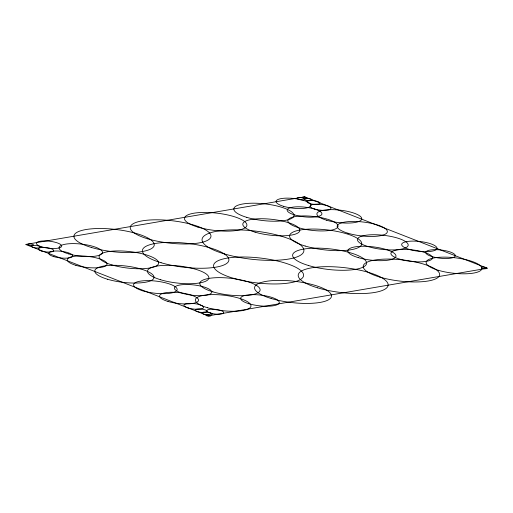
<?xml version="1.0" encoding="UTF-8"?>
<svg xmlns="http://www.w3.org/2000/svg" width="513" height="513" viewBox="0 0 513 513"><rect width="100%" height="100%" fill="white"/><g stroke="black" fill="none" stroke-linecap="round" stroke-linejoin="round"><path stroke-width="0.77" d="M304.639 196.857L25.65 244.457L208.361 315.854L487.35 268.254L304.639 196.857M29.023 245.252A2.918 0.808 6.5 0 0 33.563 245.124A2.918 0.808 6.5 0 0 29.427 243.893A2.918 0.808 6.5 0 0 29.023 245.252M167.988 301.445A19.629 5.444 6.5 0 0 198.518 300.586A19.629 5.444 6.5 0 0 170.701 292.275A19.629 5.444 6.5 0 0 167.988 301.445M143.005 290.89A21.918 6.079 6.5 0 0 177.094 289.928A21.918 6.079 6.5 0 0 146.032 280.649A21.918 6.079 6.5 0 0 143.005 290.89M204.277 314.405A5.124 1.424 6.5 0 0 212.247 314.18A5.124 1.424 6.5 0 0 204.988 312.007A5.124 1.424 6.5 0 0 204.277 314.405M482.611 268.389A2.822 0.782 6.5 0 0 486.997 268.267A2.822 0.782 6.5 0 0 483.002 267.074A2.822 0.782 6.5 0 0 482.611 268.389M303.311 198.101A2.302 0.641 6.5 0 0 306.889 198.005A2.302 0.641 6.5 0 0 303.625 197.03A2.302 0.641 6.5 0 0 303.311 198.101M306.088 200.192A3.822 1.058 6.5 0 0 312.026 200.025A3.822 1.058 6.5 0 0 306.614 198.409A3.822 1.058 6.5 0 0 306.088 200.192M41.636 251.075A7.759 2.155 6.5 0 0 53.705 250.735A7.759 2.155 6.5 0 0 42.714 247.452A7.759 2.155 6.5 0 0 41.636 251.075M399.877 259.212A20.93 5.803 6.5 0 0 432.433 258.296A20.93 5.803 6.5 0 0 402.769 249.44A20.93 5.803 6.5 0 0 399.877 259.212M210.439 313.135A8.535 2.366 6.5 0 0 223.719 312.757A8.535 2.366 6.5 0 0 211.619 309.147A8.535 2.366 6.5 0 0 210.439 313.135M197.768 311.75A6.034 1.674 6.5 0 0 207.149 311.487A6.034 1.674 6.5 0 0 198.602 308.929A6.034 1.674 6.5 0 0 197.768 311.75M432.132 256.622A14.864 4.123 6.5 0 0 455.249 255.968A14.864 4.123 6.5 0 0 434.184 249.677A14.864 4.123 6.5 0 0 432.132 256.622M298.701 199.416A3.995 1.109 6.5 0 0 304.908 199.236A3.995 1.109 6.5 0 0 299.252 197.55A3.995 1.109 6.5 0 0 298.701 199.416M309.839 203.603A6.566 1.821 6.5 0 0 320.054 203.321A6.566 1.821 6.5 0 0 310.75 200.538A6.566 1.821 6.5 0 0 309.839 203.603M379.723 277.065A38.462 10.664 6.5 0 0 439.538 275.385A38.462 10.664 6.5 0 0 385.032 259.103A38.462 10.664 6.5 0 0 379.723 277.065M207.367 307.704A27.984 7.759 6.5 0 0 250.889 306.479A27.984 7.759 6.5 0 0 211.228 294.635A27.984 7.759 6.5 0 0 207.367 307.704M348.019 233.255A25.233 6.996 6.5 0 0 387.264 232.152A25.233 6.996 6.5 0 0 351.501 221.469A25.233 6.996 6.5 0 0 348.019 233.255M68.428 253.839A21.86 6.06 6.5 0 0 102.433 252.883A21.86 6.06 6.5 0 0 71.448 243.63A21.86 6.06 6.5 0 0 68.428 253.839M246.804 217.365A30.261 8.394 6.5 0 0 293.866 216.037A30.261 8.394 6.5 0 0 250.979 203.231A30.261 8.394 6.5 0 0 246.804 217.365M188.194 308.012A9.92 2.751 6.5 0 0 203.629 307.576A9.92 2.751 6.5 0 0 189.566 303.375A9.92 2.751 6.5 0 0 188.194 308.012M107.563 279.258A29.825 8.272 6.5 0 0 153.945 277.95A29.825 8.272 6.5 0 0 111.68 265.33A29.825 8.272 6.5 0 0 107.563 279.258M317.637 287.844A45.234 12.543 6.5 0 0 387.988 285.863A45.234 12.543 6.5 0 0 323.883 266.715A45.234 12.543 6.5 0 0 317.637 287.844M147.686 238.814A40.604 11.26 6.5 0 0 210.837 237.038A40.604 11.26 6.5 0 0 153.291 219.846A40.604 11.26 6.5 0 0 147.686 238.814M326.595 220.205A22.578 6.259 6.5 0 0 361.703 219.218A22.578 6.259 6.5 0 0 329.712 209.663A22.578 6.259 6.5 0 0 326.595 220.205M33.448 247.446A4.431 1.231 6.5 0 0 40.341 247.253A4.431 1.231 6.5 0 0 34.063 245.381A4.431 1.231 6.5 0 0 33.448 247.446M249.004 303.754A19.43 5.386 6.5 0 0 279.232 302.901A19.43 5.386 6.5 0 0 251.691 294.674A19.43 5.386 6.5 0 0 249.004 303.754M283.618 206.329A17.513 4.854 6.5 0 0 310.852 205.559A17.513 4.854 6.5 0 0 286.036 198.146A17.513 4.854 6.5 0 0 283.618 206.329M438.16 270.242A28.023 7.772 6.5 0 0 481.745 269.017A28.023 7.772 6.5 0 0 442.033 257.154A28.023 7.772 6.5 0 0 438.16 270.242M111.956 264.945A29.966 8.311 6.5 0 0 158.568 263.631A29.966 8.311 6.5 0 0 116.098 250.947A29.966 8.311 6.5 0 0 111.956 264.945M255.121 232.165A28.69 7.958 6.5 0 0 299.746 230.908A28.69 7.958 6.5 0 0 259.084 218.762A28.69 7.958 6.5 0 0 255.121 232.165M271.172 298.495A38.706 10.735 6.5 0 0 331.372 296.803A38.706 10.735 6.5 0 0 276.513 280.419A38.706 10.735 6.5 0 0 271.172 298.495M161.088 262.72A43.502 12.062 6.5 0 0 228.753 260.816A43.502 12.062 6.5 0 0 167.097 242.399A43.502 12.062 6.5 0 0 161.088 262.72M305.184 246.041A36.314 10.068 6.5 0 0 361.659 244.444A36.314 10.068 6.5 0 0 310.198 229.074A36.314 10.068 6.5 0 0 305.184 246.041M75.86 265.317A20.026 5.553 6.5 0 0 107.005 264.439A20.026 5.553 6.5 0 0 78.624 255.961A20.026 5.553 6.5 0 0 75.86 265.317M182.461 293.295A18.789 5.213 6.5 0 0 211.683 292.468A18.789 5.213 6.5 0 0 185.052 284.516A18.789 5.213 6.5 0 0 182.461 293.295M409.297 249.421A17.775 4.931 6.5 0 0 436.941 248.645A17.775 4.931 6.5 0 0 411.753 241.116A17.775 4.931 6.5 0 0 409.297 249.421M314.642 209.054A10.472 2.905 6.5 0 0 330.93 208.592A10.472 2.905 6.5 0 0 316.085 204.161A10.472 2.905 6.5 0 0 314.642 209.054M358.221 257.603A24.233 6.72 6.5 0 0 395.908 256.545A24.233 6.72 6.5 0 0 361.569 246.285A24.233 6.72 6.5 0 0 358.221 257.603M224.059 253.832A51.236 14.21 6.5 0 0 303.741 251.582A51.236 14.21 6.5 0 0 231.132 229.895A51.236 14.21 6.5 0 0 224.059 253.832M308.602 265.542A37.205 10.318 6.5 0 0 366.468 263.913A37.205 10.318 6.5 0 0 313.744 248.164A37.205 10.318 6.5 0 0 308.602 265.542M212.863 291.833A30.318 8.407 6.5 0 0 260.02 290.505A30.318 8.407 6.5 0 0 217.05 277.668A30.318 8.407 6.5 0 0 212.863 291.833M160.742 279.784A30.883 8.567 6.5 0 0 208.778 278.424A30.883 8.567 6.5 0 0 165.006 265.356A30.883 8.567 6.5 0 0 160.742 279.784M294.706 214.966A17.468 4.841 6.5 0 0 321.875 214.197A17.468 4.841 6.5 0 0 297.123 206.803A17.468 4.841 6.5 0 0 294.706 214.966M368.398 246.682A25.535 7.079 6.5 0 0 408.111 245.567A25.535 7.079 6.5 0 0 371.925 234.755A25.535 7.079 6.5 0 0 368.398 246.682M41.861 246.888A12.735 3.533 6.5 0 0 61.663 246.33A12.735 3.533 6.5 0 0 43.618 240.937A12.735 3.533 6.5 0 0 41.861 246.888M233.024 278.187A45.279 12.556 6.5 0 0 303.452 276.206A45.279 12.556 6.5 0 0 239.276 257.039A45.279 12.556 6.5 0 0 233.024 278.187M197.954 227.124A31.408 8.708 6.5 0 0 246.804 225.746A31.408 8.708 6.5 0 0 202.289 212.453A31.408 8.708 6.5 0 0 197.954 227.124M91.276 247.426A40.418 11.209 6.5 0 0 154.137 245.656A40.418 11.209 6.5 0 0 96.854 228.548A40.418 11.209 6.5 0 0 91.276 247.426M298.701 227.734A25.24 6.996 6.5 0 0 337.952 226.631A25.24 6.996 6.5 0 0 302.183 215.947A25.24 6.996 6.5 0 0 298.701 227.734M53.878 256.654A12.1 3.354 6.5 0 0 72.699 256.128A12.1 3.354 6.5 0 0 55.551 251.004A12.1 3.354 6.5 0 0 53.878 256.654M207.002 315.828A2.45 0.68 6.5 0 0 210.817 315.719A2.45 0.68 6.5 0 0 207.342 314.681A2.45 0.68 6.5 0 0 207.002 315.828"/></g></svg>
